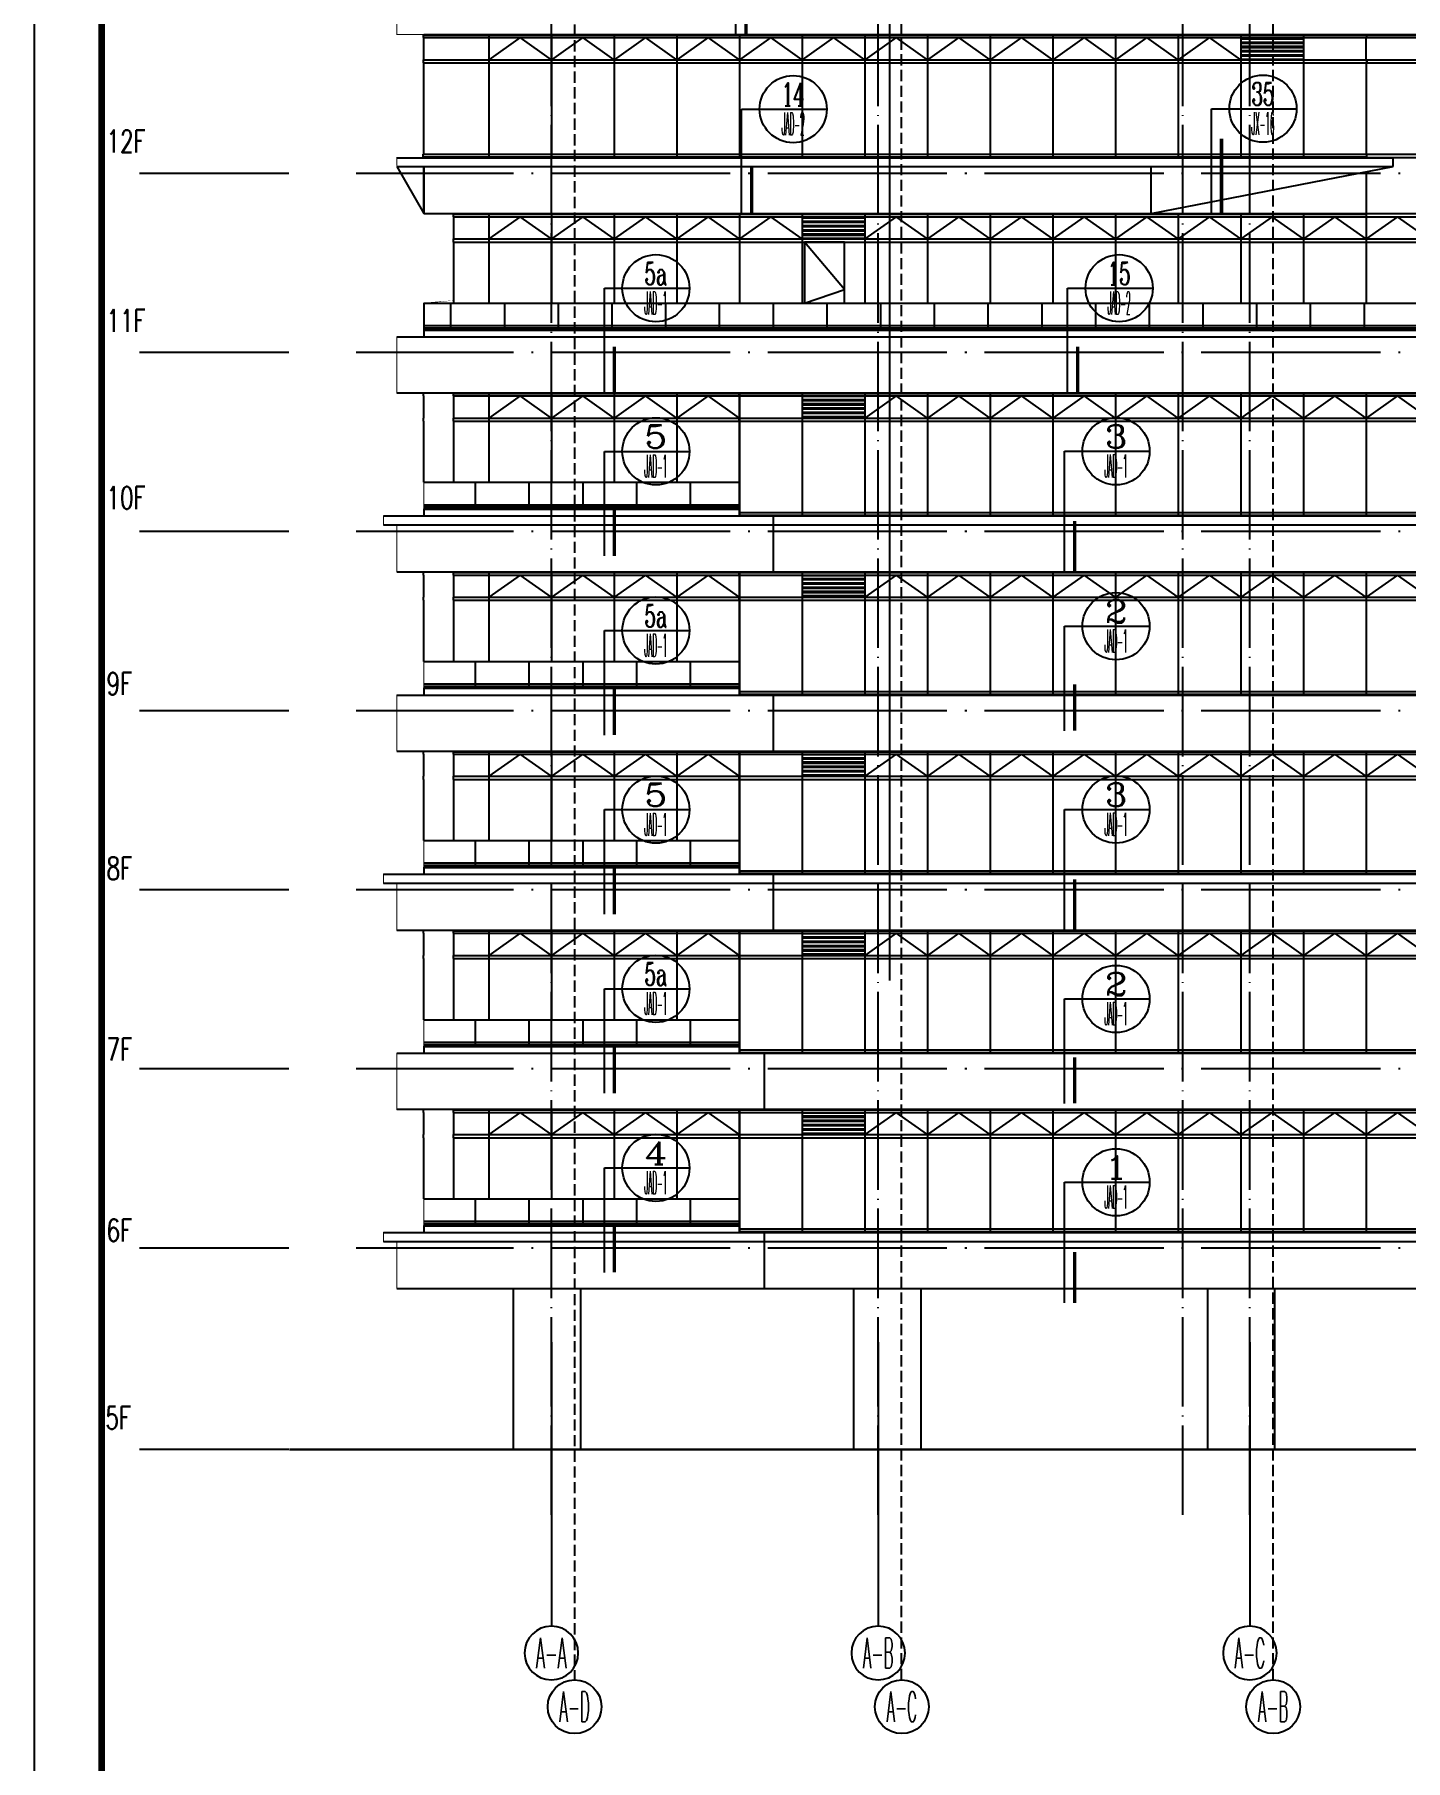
# Model space of a CAD drawing. Extents: x 1980812 to 2578970, y -669191 to 284498.
# Drawn here: x 2489870 to 2520487, y -323933 to -285390 of the extents above; entities that cross this region are included whole.
import ezdxf
from ezdxf.enums import TextEntityAlignment as Align

# ---------------------------------------------------------------- set-up
doc = ezdxf.new("R2010")
doc.units = 0
doc.header["$LTSCALE"] = 1000
doc.header["$MEASUREMENT"] = 0
for name, pattern in [('CONTINOUS', [0]), ('DASH', [0.35, 0.25, -0.1]), ('DOTE', [2.4200000000000004, 2, -0.2, 0.02, -0.2])]:
    doc.linetypes.add(name, pattern=pattern)
for name, color, linetype in [('0-立面(轮廓)', 63, 'CONTINOUS'), ('8', 8, 'Continuous'), ('ALUM', 157, 'Continuous'), ('AXIS', 3, 'Continuous'), ('AXIS_TEXT', 7, 'Continuous'), ('B-玻璃', 6, 'Continuous'), ('CURTWALL', 2, 'Continuous'), ('DIM_ELEV', 3, 'Continuous'), ('DIM_LEAD', 3, 'Continuous'), ('dote', 1, 'DOTE'), ('ELEV-4', 157, 'Continuous'), ('GLASS', 230, 'Continuous'), ('hatch', 8, 'Continuous'), ('PJ', 4, 'Continuous'), ('PUB_DIM', 3, 'Continuous'), ('TK', 1, 'Continuous'), ('WALL', 4, 'Continuous'), ('柱网', 1, 'DOTE'), ('节点', 3, 'Continuous')]:
    doc.layers.add(name, color=color, linetype=linetype)
doc.styles.add('_TCH_AXIS', font='COMPLEX', dxfattribs={"bigfont": 'GBCBIG'})
doc.styles.add('COMP', font='COMPLEX.shx', dxfattribs={"bigfont": 'hztxt'})
doc.styles.add('COMPLEX', font='COMPLEX')
doc.styles.add('HZTXTW', font='txtw.shx', dxfattribs={"width": 0.6, "bigfont": 'hztxtw.shx'})

# ---------------------------------------------------------------- blocks, each defined once
blk = doc.blocks.new('_AXISO')
blk.add_circle((2.84e-14, 0), 0.5000000000000001)
at = {"layer": 'AXIS_TEXT', "style": 'COMPLEX', "width": 1.041666666666784}
blk.add_attdef('A', text='', height=0.5600000000000002, dxfattribs=at).set_placement((-0.2499999999999716, -0.2799999999999727), (0.2500000000000853, -0.279999999999859), align=Align.FIT)
blk = doc.blocks.new('A$C2D00731E')
at = {"layer": 'hatch'}
h = blk.add_hatch(dxfattribs=at)
h.set_pattern_fill('PLAST', color=256, scale=30, style=0, double=1)
h.set_pattern_definition([(0, (-1544235.04309187, -1109854.578601893), (0, 95.25), []), (0, (-1544235.04309187, -1109842.672351893), (0, 95.25), []), (0, (-1544235.04309187, -1109830.766101893), (0, 95.25), [])])
h.paths.add_polyline_path([(8450.000229231082, -70.00000314530917), (9850.00022919802, -70.00000314530917), (9850.00022919802, -565.000004848931), (8450.000229231082, -565.000004848931)])
at = {"layer": '0-立面(轮廓)', "color": 2}
blk.add_line((1.465901732444763e-06, -2000.002531990409), (7050.000229232013, -2000.00000089407), dxfattribs=at)
at = {"layer": '8'}
for p, q in [((-9.999999988358468, -15.00000012619421), (-10.00000000139698, -70.00000012665987)), ((1.629814505577087e-08, -15.00000012898818), (-9.999999983701855, -15.00000012665987)), ((2.328306436538696e-09, -70.00000012945384), (-9.999999997671694, -70.00000012712553)), ((0, -15.00000012898818), (0, -1.597218215465546e-07)), ((2.328306436538696e-09, -565.0000018088613), (0, -70.00000012945384)), ((1450.000309366267, -1.597218215465546e-07), (1450.000309366267, -2000.002531990176)), ((2849.999947452918, -3.138557076454163e-07), (2849.999947452918, -2000.002531990409)), ((4250.000229516998, -4.67989593744278e-07), (4250.000229516998, -2000.002531990409)), ((5650.000229231082, -6.221234798431396e-07), (5650.000229231082, -2000.002531990176)), ((7050.000229231082, -7.762573659420013e-07), (7050.000229231082, -2750.000000888249)), ((8450.000229231082, -9.30391252040863e-07), (8450.000229231082, -2750.000001035631)), ((9850.000229231082, -1.084525138139725e-06), (9850.000229231082, -2750.000001183013)), ((11250.00022923108, -1.238659024238586e-06), (11250.00022923108, -2750.000001330394)), ((12650.00022923108, -1.392792910337448e-06), (12650.00022923108, -2750.000001477776)), ((14050.00022923108, -1.54692679643631e-06), (14050.00022923108, -2750.000001625391)), ((15450.00022923108, -1.701060682535172e-06), (15450.00022923108, -2750.000001772773)), ((16850.00022923108, -1.855194568634033e-06), (16850.00022923108, -2750.000001920154)), ((18250.00022923108, -2.009328454732895e-06), (18250.00022923108, -2750.000002067536)), ((19650.00022923108, -2.16369517147541e-06), (19650.00022923108, -2750.000002214918)), ((21050.00022923108, -2.317829057574272e-06), (21050.00022923108, -2750.000002362533)), ((22450.00022923108, -2.471962943673134e-06), (22450.00022923108, -2750.000002509914)), ((23850.00022923108, -2.626096829771996e-06), (23850.00022923108, -2750.000002657296)), ((25250.00022923108, -2.780230715870857e-06), (25250.00022923108, -2750.000002804678)), ((26650.00022923108, -2.934364601969719e-06), (26650.00022923108, -2750.00000295206)), ((28050.00019601453, -3.088498488068581e-06), (28050.00019601453, -2750.000003099442)), ((-9.999999988358468, -565.0000018060673), (-10.00000000139698, -635.0000018060673)), ((1.629814505577087e-08, -565.0000018088613), (-9.999999983701855, -565.000001806533)), ((2.328306436538696e-09, -635.0000018088613), (-9.999999997671694, -635.000001806533)), ((9.313225746154785e-10, -2000.002531990409), (2.328306436538696e-09, -635.0000018088613)), ((1.464970409870148e-06, -2550.001899237279), (7050.000229231082, -2549.999368134886))]:
    blk.add_line(p, q, dxfattribs=at)
for points in [[(2850.000196014531, -565.0000048256479), (2150.000212622806, -70.00000314507633), (1450.000229231082, -565.0000048256479)], [(4250.000196014531, -565.0000048256479), (3550.000212622806, -70.00000314507633), (2850.000229231082, -565.0000048256479)], [(5650.000196014531, -565.0000048256479), (4950.000212622806, -70.00000314507633), (4250.000229231082, -565.0000048256479)], [(7050.000196014531, -565.0000048256479), (6350.000212622806, -70.00000314507633), (5650.000229231082, -565.0000048256479)], [(11250.00019601453, -565.0000048256479), (10550.00021262281, -70.00000314507633), (9850.000229231082, -565.0000048256479)], [(12650.00019601453, -565.0000048256479), (11950.00021262281, -70.00000314507633), (11250.00022923108, -565.0000048256479)], [(14050.00019601453, -565.0000048256479), (13350.00021262281, -70.00000314507633), (12650.00022923108, -565.0000048256479)], [(15450.00019601453, -565.0000048256479), (14750.00021262281, -70.00000314507633), (14050.00022923108, -565.0000048256479)], [(16850.00019601453, -565.0000048256479), (16150.00021262281, -70.00000314507633), (15450.00022923108, -565.0000048256479)], [(18250.00019601453, -565.0000048256479), (17550.00021262281, -70.00000314507633), (16850.00022923108, -565.0000048256479)], [(19650.00019601453, -565.0000048256479), (18950.00021262281, -70.00000314507633), (18250.00022923108, -565.0000048256479)], [(21050.00019601453, -565.0000048256479), (20350.00021262281, -70.00000314507633), (19650.00022923108, -565.0000048256479)], [(22450.00019601453, -565.0000048256479), (21750.00021262281, -70.00000314507633), (21050.00022923108, -565.0000048256479)], [(23850.00019601453, -565.0000048256479), (23150.00021262281, -70.00000314507633), (22450.00022923108, -565.0000048256479)], [(25250.00019601453, -565.0000048256479), (24550.00021262281, -70.00000314507633), (23850.00022923108, -565.0000048256479)], [(26650.00019601453, -565.0000048256479), (25950.00021262281, -70.00000314507633), (25250.00022923108, -565.0000048256479)], [(28050.00019601453, -565.0000048256479), (27350.00021262281, -70.00000314507633), (26650.00022923108, -565.0000048256479)]]:
    blk.add_lwpolyline(points, dxfattribs=at)
at = {"layer": 'ALUM'}
for p, q in [((670.0000039357692, -15.00000314577483), (28849.99996622838, -15.00000314577483)), ((670.0000039357692, -70.00000314530917), (28849.99996622838, -70.00000314507633)), ((670.0000039357692, -565.0000048601069), (28849.99996534083, -565.0000048256479)), ((670.0000039357692, -635.0000048601069), (28849.99996534083, -635.0000048256479)), ((7050.000229231082, -2673.000003150897), (28849.99996618694, -2673.00000315113)), ((7050.000229231082, -2730.00000315113), (28849.99996618694, -2730.00000315113))]:
    blk.add_line(p, q, dxfattribs=at)
at = {"layer": 'CURTWALL'}
for p, q in [((1150.000229192432, -2000.000000895001), (1150.000229271129, -2599.999368137214)), ((2350.000229192432, -2000.000000895001), (2350.000229271129, -2599.999368137214)), ((3550.000229192432, -2000.000000895234), (3550.000229271129, -2599.999368136982)), ((4750.000281972811, -2000.000000895467), (4750.00028599333, -2599.999368136982)), ((5950.000229192432, -2000.000000895699), (5950.000229271129, -2599.999368136749))]:
    blk.add_line(p, q, dxfattribs=at)
at = {"layer": 'ELEV-4'}
blk.add_line((7050.000229231082, -2080.00000080606), (7050.000229231082, -2749.997468957677), dxfattribs=at)
at = {"layer": 'GLASS', "color": 2}
for p, q in [((1.464970409870148e-06, -2500.001899237279), (7050.000229231082, -2499.999368134886)), ((1.464970409870148e-06, -2600.001899237279), (7050.000229231082, -2599.999368134886))]:
    blk.add_line(p, q, dxfattribs=at)
at = {"layer": 'WALL', "color": 2}
for p, q in [((660.0000039460137, -15.00000012619421), (660.0000039329752, -70.00000012665987)), ((670.0000039506704, -15.00000012898818), (660.0000039506704, -15.00000012665987)), ((670.0000039367005, -70.00000012945384), (660.0000039367005, -70.00000012712553)), ((670.0000039343722, -15.00000012898818), (670.0000039343722, -1.597218215465546e-07)), ((670.0000039367005, -565.0000018088613), (670.0000039348379, -70.00000012945384)), ((7040.000229240861, -15.00000012619421), (7040.000229227822, -70.00000012665987)), ((7050.000229245517, -15.00000012898818), (7040.000229245517, -15.00000012665987)), ((7050.000229231548, -70.00000012945384), (7040.000229231548, -70.00000012712553)), ((7050.000229229219, -15.00000012898818), (7050.000229229219, -1.597218215465546e-07)), ((7050.000229231548, -565.0000018088613), (7050.000229229219, -70.00000012945384)), ((28849.99996534176, -15.00000314577483), (28849.99996534176, -3.176508471369743e-06)), ((28849.99996532593, -15.00000314577483), (28859.99996532593, -15.00000314344652)), ((28849.9999653399, -565.0000048256479), (28849.99996534176, -70.00000314624049)), ((28849.9999653399, -70.00000314624049), (28859.9999653399, -70.00000314391218)), ((28859.99996533059, -15.00000314298086), (28859.99996534362, -70.00000314344652)), ((660.0000039460137, -565.0000018060673), (660.0000039329752, -635.0000018060673)), ((670.0000039506704, -565.0000018088613), (660.0000039506704, -565.000001806533)), ((670.0000039367005, -635.0000018088613), (660.0000039367005, -635.000001806533)), ((670.0000039385632, -2000.002291446319), (670.0000039367005, -635.0000018088613)), ((7040.000229240861, -565.0000018060673), (7040.000229227822, -635.0000018060673)), ((7050.000229245517, -565.0000018088613), (7040.000229245517, -565.000001806533)), ((7050.000229231548, -635.0000018088613), (7040.000229231548, -635.000001806533)), ((7050.000229230151, -2673.000000135042), (7050.000229231548, -635.0000018088613)), ((28849.99996532593, -565.0000048256479), (28859.99996532593, -565.0000048233196)), ((28849.99996534083, -2673.000003151828), (28849.9999653399, -635.0000048256479)), ((28849.9999653399, -635.0000048256479), (28859.9999653399, -635.0000048233196)), ((28859.99996533059, -565.000004822854), (28859.99996534362, -635.000004822854)), ((7050.000229231082, -2749.997468956746), (7050.000229232013, -2000.00000089407)), ((28849.99996661535, -2673.000003151828), (28859.99996661535, -2673.0000031495)), ((28849.99996617157, -2673.00000315113), (28859.99996617157, -2673.000003148802)), ((28859.99996662047, -2673.000003149034), (28859.99996663351, -2730.000003149034)), ((28859.99996617623, -2673.000003148336), (28859.99996618927, -2730.000003148336)), ((28849.99996534083, -2750.00000318815), (28849.99996534083, -2730.000003151828)), ((28849.99996662932, -2730.000003151828), (28859.99996662932, -2730.0000031495)), ((28849.99996618554, -2730.00000315113), (28859.99996618554, -2730.000003148802))]:
    blk.add_line(p, q, dxfattribs=at)
blk.add_lwpolyline([(7050.000229231082, -2599.999368134886), (6.387475878000259e-06, -2600.001899237279), (6.387475878000259e-06, -2750.002532153158), (7050.000229231082, -2750.000001050765)], close=True, dxfattribs=at)
blk = doc.blocks.new('m1')
at = {"layer": '8'}
blk.add_lwpolyline([(257.7756126527092, 1400.437567711342), (257.7756126089371, 2765.440094856545), (-642.2243873754487, 2765.440111261792), (-642.2243873316766, 1400.437567710178)], dxfattribs=at)
at = {"layer": 'B-玻璃'}
blk.add_lwpolyline([(-642.2243873317493, 1402.795815691119), (257.7756126485328, 1707.942640218884), (-642.2243873754487, 2765.440111261792)], dxfattribs=at)
blk = doc.blocks.new('_index')
blk.add_line((-0.5, 0), (0.5, 0))
blk.add_circle((0, 0), 0.5)
at = {"style": 'COMP'}
for tag, width, p, p2 in [('1', 2.333333333333333, (-0.17, 0.05), (0.17, 0.05)), ('-', 1.166666666666667, (-0.17, -0.39), (0.17, -0.39))]:
    blk.add_attdef(tag, text='', height=0.34, dxfattribs=dict(at, width=width)).set_placement(p, p2, align=Align.FIT)
blk = doc.blocks.new('A$C3955716C')
at = {"layer": '节点'}
for p, q in [((4119.818927044398, 27099.99999979371), (4119.818927044398, 29434.08083434287)), ((4250.000008445932, 23100.00000192461), (4250.000008445932, 25434.08083647376)), ((1184.354504797375, 21434.08083444668), (2451.104504797375, 21434.08083444668)), ((1184.354504797375, 19099.99999989753), (1184.354504797375, 21434.08083444668)), ((11529.45976316882, 21434.08083444668), (12796.20976316882, 21434.08083444668)), ((11529.45976316882, 19099.99999989753), (11529.45976316882, 21434.08083444668)), ((1184.354504393414, 15456.45682496499), (1184.354504393414, 17790.53765951414)), ((11460.85450360889, 17793.55692386624), (12727.60450360889, 17793.55692386624)), ((11460.85450360889, 15099.99999876597), (11460.85450360889, 17793.55692386624)), ((11460.85450313054, 13887.55289971872), (12727.60450313054, 13887.55289971872)), ((11460.85450313054, 11553.47206516934), (11460.85450313054, 13887.55289971872)), ((1184.354503955692, 13790.5376595032), (2451.104503955692, 13790.5376595032)), ((1184.354503955692, 11456.45682495405), (1184.354503955692, 13790.5376595032)), ((1184.354503518902, 9790.5376595032), (2451.104503518902, 9790.5376595032)), ((1184.354503518902, 7456.456824954046), (1184.354503518902, 9790.5376595032)), ((11460.85450272821, 9793.556923865312), (12727.60450272821, 9793.556923865312)), ((11460.85450272821, 7099.999998765037), (11460.85450272821, 9793.556923865312)), ((1184.354503082111, 5790.537659513182), (2451.104503082111, 5790.537659513182)), ((1184.354503082111, 3456.456824964029), (1184.354503082111, 5790.537659513182)), ((11460.85450221412, 5563.737950081355), (12727.60450221412, 5563.737950081355)), ((11460.85450221412, 3229.657115531969), (11460.85450221412, 5563.737950081355)), ((1184.354501866736, 1790.537658663117), (2451.104501866736, 1790.537658663117)), ((1184.354501866736, -543.5431758862687), (1184.354501866736, 1790.537658663117)), ((11460.85450181179, 1469.741974227945), (12727.60450181179, 1469.741974227945)), ((11460.85450181179, -1223.814950872329), (11460.85450181179, 1469.741974227945))]:
    blk.add_line(p, q, dxfattribs=at)
at = {"layer": '节点', "ltscale": 0.5}
for p, q in [((4250.000008445932, 25434.08083647376), (4650.514907159144, 25434.08083586246)), ((1184.354504393414, 17790.53765951414), (1584.869403106626, 17790.53765890285))]:
    blk.add_line(p, q, dxfattribs=at)
at = {"layer": '节点', "ltscale": 0.5, "const_width": 74.99999999999997}
for points in [[(4344.818927044398, 27099.99999979371), (4344.818927044398, 28132.84287655493)], [(4475.000008445932, 23100.00000192461), (4475.000008445932, 24132.84287868583)], [(1409.354504797375, 19099.99999989753), (1409.354504797375, 20132.84287665875)], [(11754.45976316882, 19099.99999989753), (11754.45976316882, 20132.84287665875)], [(1409.354504393414, 15456.45682496499), (1409.354504393414, 16489.29970172621)], [(11685.85450360889, 15099.99999876597), (11685.85450360889, 16232.84287552719)], [(1409.354503955692, 11456.45682495405), (1409.354503955692, 12489.29970171527)], [(11685.85450313054, 11553.47206516934), (11685.85450313054, 12586.31494193079)], [(1409.354503518902, 7456.456824954046), (1409.354503518902, 8489.299701715267)], [(11685.85450272821, 7099.999998765037), (11685.85450272821, 8232.842875526258)], [(1409.354503082111, 3456.456824964029), (1409.354503082111, 4489.299701725249)], [(11685.85450221412, 3229.657115531969), (11685.85450221412, 4262.499992293422)], [(1409.354501867667, -543.5431758862687), (1409.354501866736, 489.2997008749517)], [(11685.85450181179, -1223.814950872329), (11685.85450181179, -90.97207411110867)]]:
    blk.add_lwpolyline(points, dxfattribs=at)
at = {"layer": '节点', "ltscale": 0.5}
ref = blk.add_blockref('_index', (5400.514907196863, 25434.08083471775), dxfattribs=dict(at, xscale=1500.000000075524, yscale=1500.000000075524, zscale=1500.000000075524))
ref.add_attrib('1', '14', dxfattribs={"layer": '0', "height": 510.0000000255003, "rotation": 359.9999999998692, "style": 'COMP', "width": 0.6774193548394757}).set_placement((5145.514907185687, 25509.08083472055), (5655.514907211764, 25509.08083471938), align=Align.FIT)
ref.add_attrib('-', 'JAD-2', dxfattribs={"layer": '0', "height": 510.0000000255003, "style": 'COMP', "width": 0.2142857142851739}).set_placement((5145.514907185687, 24849.08083468772), (5655.514907209901, 24849.08083468772), align=Align.FIT)
ref = blk.add_blockref('_index', (2334.869403548306, 21434.08083269067), dxfattribs=dict(at, xscale=1500.000000075524, yscale=1500.000000075524, zscale=1500.000000075524))
ref.add_attrib('1', '5a', dxfattribs={"layer": '0', "height": 510.0000000255003, "rotation": 359.9999999998692, "style": 'COMP', "width": 0.6000000000006783}).set_placement((2079.86940353713, 21509.08083269346), (2589.869403563207, 21509.0808326923), align=Align.FIT)
ref.add_attrib('-', 'JAD-1', dxfattribs={"layer": '0', "height": 510.0000000255003, "style": 'COMP', "width": 0.2258064516123339}).set_placement((2079.86940353713, 20849.08083266063), (2589.869403561344, 20849.08083266063), align=Align.FIT)
ref = blk.add_blockref('_index', (12679.97466191975, 21434.08083269067), dxfattribs=dict(at, xscale=1500.000000075524, yscale=1500.000000075524, zscale=1500.000000075524))
ref.add_attrib('1', '15', dxfattribs={"layer": '0', "height": 510.0000000255003, "rotation": 359.9999999998692, "style": 'COMP', "width": 0.7241379310353017}).set_placement((12424.97466190858, 21509.08083269346), (12934.97466193466, 21509.0808326923), align=Align.FIT)
ref.add_attrib('-', 'JAD-2', dxfattribs={"layer": '0', "height": 510.0000000255003, "style": 'COMP', "width": 0.2142857142851739}).set_placement((12424.97466190858, 20849.08083266063), (12934.97466193279, 20849.08083266063), align=Align.FIT)
ref = blk.add_blockref('_index', (2334.869403144345, 17790.53765775813), dxfattribs=dict(at, xscale=1500.000000075524, yscale=1500.000000075524, zscale=1500.000000075524))
ref.add_attrib('1', '5', dxfattribs={"layer": '0', "height": 510.0000000255003, "rotation": 359.9999999998692, "style": 'COMP', "width": 1.500000000001696}).set_placement((2079.869403133169, 17865.53765776093), (2589.869403159246, 17865.53765775976), align=Align.FIT)
ref.add_attrib('-', 'JAD-1', dxfattribs={"layer": '0', "height": 510.0000000255003, "style": 'COMP', "width": 0.2258064516123339}).set_placement((2079.869403133169, 17205.5376577281), (2589.869403157383, 17205.5376577281), align=Align.FIT)
ref = blk.add_blockref('_index', (12611.36940243619, 17793.55692386624), dxfattribs=dict(at, xscale=1500.000000075524, yscale=1500.000000075524, zscale=1500.000000075524))
ref.add_attrib('1', '3', dxfattribs={"layer": '0', "height": 510.0000000255003, "rotation": 359.9999999998954, "style": 'COMP', "width": 1.500000000007174}).set_placement((12356.36940242501, 17868.55692386904), (12866.36940245295, 17868.55692386811), align=Align.FIT)
ref.add_attrib('-', 'JAD-1', dxfattribs={"layer": '0', "height": 510.0000000255003, "style": 'COMP', "width": 0.2258064516123339}).set_placement((12356.36940242501, 17208.55692383621), (12866.36940244923, 17208.55692383621), align=Align.FIT)
ref = blk.add_blockref('_index', (2334.869402706623, 13790.53765774719), dxfattribs=dict(at, xscale=1500.000000075524, yscale=1500.000000075524, zscale=1500.000000075524))
ref.add_attrib('1', '5a', dxfattribs={"layer": '0', "height": 510.0000000255003, "rotation": 359.9999999998692, "style": 'COMP', "width": 0.6000000000006785}).set_placement((2079.869402695447, 13865.53765774998), (2589.869402721524, 13865.53765774882), align=Align.FIT)
ref.add_attrib('-', 'JAD-1', dxfattribs={"layer": '0', "height": 510.0000000255003, "style": 'COMP', "width": 0.2258064516123339}).set_placement((2079.869402695447, 13205.53765771716), (2589.869402719662, 13205.53765771716), align=Align.FIT)
ref = blk.add_blockref('_index', (12611.36940195784, 13887.55289971872), dxfattribs=dict(at, xscale=1500.000000075524, yscale=1500.000000075524, zscale=1500.000000075524))
ref.add_attrib('1', '2', dxfattribs={"layer": '0', "height": 510.0000000255003, "rotation": 359.9999999998692, "style": 'COMP', "width": 1.500000000007174}).set_placement((12356.36940194666, 13962.55289972152), (12866.3694019746, 13962.55289972035), align=Align.FIT)
ref.add_attrib('-', 'JAD-1', dxfattribs={"layer": '0', "height": 510.0000000255003, "style": 'COMP', "width": 0.2258064516123339}).set_placement((12356.36940194666, 13302.55289968869), (12866.36940197088, 13302.55289968869), align=Align.FIT)
ref = blk.add_blockref('_index', (2334.869402269833, 9790.53765774719), dxfattribs=dict(at, xscale=1500.000000075524, yscale=1500.000000075524, zscale=1500.000000075524))
ref.add_attrib('1', '5', dxfattribs={"layer": '0', "height": 510.0000000255003, "rotation": 359.9999999998692, "style": 'COMP', "width": 1.500000000001696}).set_placement((2079.869402258657, 9865.537657749985), (2589.869402284734, 9865.53765774882), align=Align.FIT)
ref.add_attrib('-', 'JAD-1', dxfattribs={"layer": '0', "height": 510.0000000255003, "style": 'COMP', "width": 0.2258064516123339}).set_placement((2079.869402258657, 9205.537657717156), (2589.869402282871, 9205.537657717156), align=Align.FIT)
ref = blk.add_blockref('_index', (12611.36940155551, 9793.556923865312), dxfattribs=dict(at, xscale=1500.000000075524, yscale=1500.000000075524, zscale=1500.000000075524))
ref.add_attrib('1', '3', dxfattribs={"layer": '0', "height": 510.0000000255003, "rotation": 359.9999999998954, "style": 'COMP', "width": 1.500000000007174}).set_placement((12356.36940154433, 9868.556923868106), (12866.36940157227, 9868.556923867174), align=Align.FIT)
ref.add_attrib('-', 'JAD-1', dxfattribs={"layer": '0', "height": 510.0000000255003, "style": 'COMP', "width": 0.2258064516123339}).set_placement((12356.36940154433, 9208.556923835276), (12866.36940156855, 9208.556923835276), align=Align.FIT)
ref = blk.add_blockref('_index', (2334.869401833043, 5790.537657757173), dxfattribs=dict(at, xscale=1500.000000075524, yscale=1500.000000075524, zscale=1500.000000075524))
ref.add_attrib('1', '5a', dxfattribs={"layer": '0', "height": 510.0000000255003, "rotation": 359.9999999998692, "style": 'COMP', "width": 0.6000000000006785}).set_placement((2079.869401821867, 5865.537657759967), (2589.869401847944, 5865.537657758803), align=Align.FIT)
ref.add_attrib('-', 'JAD-1', dxfattribs={"layer": '0', "height": 510.0000000255003, "style": 'COMP', "width": 0.2258064516123339}).set_placement((2079.869401821867, 5205.537657727138), (2589.869401846081, 5205.537657727138), align=Align.FIT)
ref = blk.add_blockref('_index', (12611.36940104142, 5563.737950081355), dxfattribs=dict(at, xscale=1500.000000075524, yscale=1500.000000075524, zscale=1500.000000075524))
ref.add_attrib('1', '2', dxfattribs={"layer": '0', "height": 510.0000000255003, "rotation": 359.9999999998692, "style": 'COMP', "width": 1.500000000007174}).set_placement((12356.36940103024, 5638.737950084149), (12866.36940105818, 5638.737950082985), align=Align.FIT)
ref.add_attrib('-', 'JAD-1', dxfattribs={"layer": '0', "height": 510.0000000255003, "style": 'COMP', "width": 0.2258064516123339}).set_placement((12356.36940103024, 4978.73795005132), (12866.36940105446, 4978.73795005132), align=Align.FIT)
ref = blk.add_blockref('_index', (2334.869400694035, 1790.537658663117), dxfattribs=dict(at, xscale=1500.000000075524, yscale=1500.000000075524, zscale=1500.000000075524))
ref.add_attrib('1', '4', dxfattribs={"layer": '0', "height": 510.0000000255003, "rotation": 359.9999999998692, "style": 'COMP', "width": 1.312500000003881}).set_placement((2079.869400682859, 1865.537658665911), (2589.869400709867, 1865.537658664747), align=Align.FIT)
ref.add_attrib('-', 'JAD-1', dxfattribs={"layer": '0', "height": 510.0000000255003, "style": 'COMP', "width": 0.2258064516127462}).set_placement((2079.869400682859, 1205.537658633082), (2589.869400708005, 1205.537658633082), align=Align.FIT)
ref = blk.add_blockref('_index', (12611.36940063909, 1469.741974227945), dxfattribs=dict(at, xscale=1500.000000075524, yscale=1500.000000075524, zscale=1500.000000075524))
ref.add_attrib('1', '1', dxfattribs={"layer": '0', "height": 510.0000000255003, "rotation": 359.9999999998954, "style": 'COMP', "width": 2.333333333344494}).set_placement((12356.36940062791, 1544.741974230739), (12866.36940065585, 1544.741974229808), align=Align.FIT)
ref.add_attrib('-', 'JAD-1', dxfattribs={"layer": '0', "height": 510.0000000255003, "style": 'COMP', "width": 0.2258064516123339}).set_placement((12356.36940062791, 884.7419741979102), (12866.36940065213, 884.7419741979102), align=Align.FIT)

msp = doc.modelspace()

# ---------------------------------------------------------------- hatches: boundary and pattern name
at = {"layer": 'hatch'}
h = msp.add_hatch(dxfattribs=at)
h.set_pattern_fill('PLAST', color=8, scale=30, style=0, double=1)
h.set_pattern_definition([(9.213864076586625e-15, (923115.5589157601, -1395245.002397098), (9.466330862652142e-30, 95.25), []), (9.213864076586625e-15, (923115.5589157601, -1395233.096147098), (9.466330862652142e-30, 95.25), []), (9.213864076586625e-15, (923115.5589157601, -1395221.189897098), (9.466330862652142e-30, 95.25), [])])
h.paths.add_polyline_path([(2516812.347564736, -285460.4237983502), (2518212.347564736, -285460.4237983502), (2518212.347564736, -285955.4238000291), (2516812.347564736, -285955.4238000291)])
h = msp.add_hatch(dxfattribs=at)
h.set_pattern_fill('PLAST', color=8, scale=30, style=0, double=1)
h.set_pattern_definition([(9.213864076586625e-15, (913315.5591381493, -1399245.002397229), (9.466330862652142e-30, 95.25), []), (9.213864076586625e-15, (913315.5591381493, -1399233.096147229), (9.466330862652142e-30, 95.25), []), (9.213864076586625e-15, (913315.5591381493, -1399221.189897229), (9.466330862652142e-30, 95.25), [])])
h.paths.add_polyline_path([(2507012.347787126, -289460.4237984817), (2508412.347787126, -289460.4237984817), (2508412.347787126, -289955.4238001606), (2507012.347787126, -289955.4238001606)])

# ---------------------------------------------------------------- linework, layer by layer
at = {"layer": '0-立面(轮廓)', "color": 2}
for p, q in [((2498562.347621583, -285390.4237952698), (2528012.34749604, -285390.423797806)), ((2519612.347564391, -285405.4237948915), (2519612.347564399, -285390.4237970463)), ((2519622.347564702, -285405.4237948891), (2519612.347564094, -285405.4237948915)), ((2519612.347564098, -285955.4237973359), (2519612.347564362, -285460.423794891)), ((2519622.3475647, -285460.4237948896), (2519612.34756409, -285460.4237948912)), ((2519622.347564701, -285460.4237948891), (2519622.347564702, -285405.4237948891)), ((2519612.347564443, -285955.4238034901), (2519622.347564442, -285955.4238034927)), ((2519622.347564702, -285955.4237973336), (2519612.347564094, -285955.4237973359)), ((2519622.347564446, -285955.4238034922), (2519622.347564446, -286025.4238034924)), ((2519622.347564701, -286025.4237973352), (2519622.347564702, -285955.4237973336)), ((2519612.3475644, -286025.4238035188), (2519612.347564398, -288065.423794871)), ((2519612.347564443, -286025.4238034901), (2519622.347564442, -286025.4238034927)), ((2519622.3475647, -286025.4237973357), (2519612.34756409, -286025.4237973373)), ((2497962.347556331, -288140.4237952556), (2520212.347591334, -288140.423797095)), ((2498552.347620975, -288065.4237929734), (2498562.347621583, -288065.4237929757)), ((2498552.347620976, -288122.4237929736), (2498552.347620975, -288065.4237929734)), ((2498552.347620977, -288122.4237929741), (2498562.347621587, -288122.4237929757)), ((2498562.347621273, -288122.4237929757), (2498562.347621273, -288140.423795166)), ((2498562.347621583, -288140.4237951627), (2498562.347621583, -288122.4237929757)), ((2519622.347564696, -288065.4237948686), (2519612.347564088, -288065.423794871)), ((2519612.347564398, -288122.423794871), (2519612.347564398, -288140.4237970612)), ((2519612.347564088, -288140.4237970579), (2519612.347564088, -288122.423794871)), ((2519622.347564694, -288122.4237948693), (2519612.347564084, -288122.423794871)), ((2519622.347564695, -288122.4237948689), (2519622.347564696, -288065.4237948686)), ((2520212.347591326, -288340.423797095), (2520212.347591334, -288140.423797095)), ((2497962.347556314, -288340.4237952556), (2520212.347591318, -288340.423797095)), ((2497962.34755633, -288340.4237952556), (2498562.34755633, -288340.4237953052)), ((2497962.347556314, -288340.4237952556), (2498562.347556229, -289390.423795355)), ((2498562.34755633, -288340.4237953718), (2498562.347556317, -288490.4237953918)), ((2498562.347556325, -289390.423795037), (2498562.34755633, -288340.4237953052)), ((2498562.347556317, -288490.4237953918), (2498562.347556229, -289390.423795355)), ((2514809.536905215, -289390.4237972207), (2514809.536905297, -288340.4237966978)), ((2519612.347564399, -288457.0297758994), (2519612.347564399, -289390.4237976866)), ((2498562.347556229, -289390.423795355), (2519612.347564399, -289390.4237976728)), ((2498562.347594742, -291390.4263273298), (2527412.347563687, -291390.423798519)), ((2497962.347594871, -292140.4237954437), (2528012.347553923, -292140.4237985788)), ((2497962.347594835, -293390.4237952605), (2528012.347553799, -293390.4237986186)), ((2497662.34763527, -296140.4237953774), (2528012.347495352, -296140.4237985855)), ((2497662.347635248, -296340.4237953774), (2528012.347495331, -296340.4237985855)), ((2506362.347541383, -296140.4237962679), (2506362.347541253, -297390.423796169)), ((2497962.347634813, -297390.4237952607), (2527412.347495306, -297390.4237985525)), ((2497962.347633932, -300140.4237953769), (2527412.347556893, -300140.4237985928)), ((2506362.347540941, -300140.4237962645), (2506362.347540373, -301390.4237961799)), ((2497962.347633933, -301390.4237952717), (2527412.347556325, -301390.4237985637)), ((2497662.347633512, -304140.4237953557), (2528012.347494942, -304140.4237986684)), ((2497662.347633493, -304340.4237953557), (2528012.347494919, -304340.4237986684)), ((2506362.347540061, -304140.4237962752), (2506362.347540373, -305390.4237961702)), ((2497962.347633933, -305390.4237952617), (2527412.347495253, -305390.4237985534)), ((2497962.347633954, -308140.4237953781), (2527412.347556847, -308140.4237985939)), ((2497962.347633933, -309390.4237952617), (2527412.34755672, -309390.4237985539)), ((2500562.347538382, -313390.4237955601), (2500562.347538013, -316990.4237933594)), ((2502062.347538382, -313390.4237957259), (2502062.347538013, -316990.4237933902)), ((2508162.347555108, -313390.4237964104), (2508162.347554738, -316990.4237934609)), ((2509662.347555108, -313390.4237965757), (2509662.347554738, -316990.4237934917)), ((2516062.347516264, -313390.4237972626), (2516062.347515894, -316990.4237934395)), ((2517562.347516264, -313390.4237974279), (2517562.347515894, -316990.4237934703))]:
    msp.add_line(p, q, dxfattribs=at)
msp.add_lwpolyline([(2514809.536905215, -289390.4237972207), (2520212.347591326, -288340.423797095)], dxfattribs=at)
at = {"layer": '8'}
for p, q in [((2500012.347564736, -285390.4237954128), (2500012.347564736, -288140.4237954128)), ((2501412.347564736, -285390.4237955681), (2501412.347564736, -288140.4237955287)), ((2502812.347564736, -285390.4237957234), (2502812.347564736, -288140.4237956444)), ((2504212.347564736, -285390.4237958787), (2504212.347564736, -288140.4237957604)), ((2505612.347564736, -285390.4237960337), (2505612.347564736, -288140.4237958761)), ((2507012.347564736, -285390.423796189), (2507012.347564736, -288140.423795992)), ((2508412.347564736, -285390.4237963443), (2508412.347564736, -288140.4237961078)), ((2509812.347564736, -285390.4237964996), (2509812.347564736, -288140.4237962237)), ((2511212.347564736, -285390.4237966549), (2511212.347564736, -288140.4237963397)), ((2512612.347564736, -285390.42379681), (2512612.347564736, -288140.4237964554)), ((2514012.347564736, -285390.4237969653), (2514012.347564736, -288140.4237965713)), ((2515412.347564736, -285390.4237971206), (2515412.347564736, -288140.4237966873)), ((2516812.347564736, -285390.4237972759), (2516812.347564736, -288140.423796803)), ((2518212.347564736, -285390.4237974312), (2518212.347564736, -288140.4237969189)), ((2500012.347564399, -289390.4237954991), (2500012.347564399, -291390.4263273298)), ((2501412.347564399, -289390.4237956544), (2501412.347564399, -291390.4263273298)), ((2502812.347564399, -289390.4237958097), (2502812.347564399, -291390.4263273298)), ((2504212.347564399, -289390.423795965), (2504212.347564399, -291390.4263273298)), ((2505612.347564399, -289390.4237961201), (2505612.347564399, -291390.4263273298)), ((2507012.347564399, -289390.4237962754), (2507012.347564399, -291390.4263273298)), ((2508412.347564399, -289390.4237964307), (2508412.347564399, -291390.4263273298)), ((2509812.347564399, -289390.423796586), (2509812.347564399, -291390.4263273298)), ((2511212.347564399, -289390.4237967413), (2511212.347564399, -291390.4263273298)), ((2512612.347564399, -289390.4237968964), (2512612.347564399, -291390.4263273298)), ((2514012.347564399, -289390.4237970517), (2514012.347564399, -291390.4263273296)), ((2515412.347564399, -289390.423797207), (2515412.347564399, -291390.4263273296)), ((2516812.347564399, -289390.4237973623), (2516812.347564399, -291390.4263273296)), ((2518212.347564399, -289390.4237975175), (2518212.347564399, -291390.4263273296)), ((2519612.347564399, -289390.4237976866), (2519612.347564399, -291390.4263273296)), ((2498562.347594741, -291940.4256945767), (2527412.347563686, -291940.4231657598))]:
    msp.add_line(p, q, dxfattribs=at)
for points in [[(2501412.34778709, -285955.423800075), (2500712.347803698, -285460.4237983944), (2500012.347820306, -285955.423800075)], [(2502812.34778709, -285955.423800075), (2502112.347803698, -285460.4237983944), (2501412.347820306, -285955.423800075)], [(2504212.34778709, -285955.423800075), (2503512.347803698, -285460.4237983944), (2502812.347820306, -285955.423800075)], [(2505612.34778709, -285955.423800075), (2504912.347803698, -285460.4237983944), (2504212.347820306, -285955.423800075)], [(2507012.34778709, -285955.423800075), (2506312.347803698, -285460.4237983944), (2505612.347820306, -285955.423800075)], [(2508412.34778709, -285955.423800075), (2507712.347803698, -285460.4237983944), (2507012.347820306, -285955.423800075)], [(2509812.34778709, -285955.423800075), (2509112.347803698, -285460.4237983944), (2508412.347820306, -285955.423800075)], [(2511212.34778709, -285955.423800075), (2510512.347803698, -285460.4237983944), (2509812.347820306, -285955.423800075)], [(2512612.34778709, -285955.423800075), (2511912.347803698, -285460.4237983944), (2511212.347820306, -285955.423800075)], [(2514012.34778709, -285955.423800075), (2513312.347803698, -285460.4237983944), (2512612.347820306, -285955.423800075)], [(2515412.34778709, -285955.423800075), (2514712.347803698, -285460.4237983944), (2514012.347820306, -285955.423800075)], [(2516812.34778709, -285955.423800075), (2516112.347803698, -285460.4237983944), (2515412.347820306, -285955.423800075)], [(2501412.34778709, -289955.4238001613), (2500712.347803698, -289460.4237984808), (2500012.347820306, -289955.4238001613)], [(2502812.34778709, -289955.4238001613), (2502112.347803698, -289460.4237984808), (2501412.347820306, -289955.4238001613)], [(2504212.34778709, -289955.4238001613), (2503512.347803698, -289460.4237984808), (2502812.347820306, -289955.4238001613)], [(2505612.34778709, -289955.4238001613), (2504912.347803698, -289460.4237984808), (2504212.347820306, -289955.4238001613)], [(2507012.34778709, -289955.4238001613), (2506312.347803698, -289460.4237984808), (2505612.347820306, -289955.4238001613)], [(2509812.34778709, -289955.4238001613), (2509112.347803698, -289460.4237984808), (2508412.347820306, -289955.4238001613)], [(2511212.34778709, -289955.4238001613), (2510512.347803698, -289460.4237984808), (2509812.347820306, -289955.4238001613)], [(2512612.34778709, -289955.4238001613), (2511912.347803698, -289460.4237984808), (2511212.347820306, -289955.4238001613)], [(2514012.34778709, -289955.4238001613), (2513312.347803698, -289460.4237984808), (2512612.347820306, -289955.4238001613)], [(2515412.34778709, -289955.4238001613), (2514712.347803698, -289460.4237984808), (2514012.347820306, -289955.4238001613)], [(2516812.34778709, -289955.4238001613), (2516112.347803698, -289460.4237984808), (2515412.347820306, -289955.4238001613)], [(2518212.34778709, -289955.4238001613), (2517512.347803698, -289460.4237984808), (2516812.347820306, -289955.4238001613)], [(2519612.34778709, -289955.4238001613), (2518912.347803698, -289460.4237984808), (2518212.347820306, -289955.4238001613)], [(2521012.34778709, -289955.4238001613), (2520312.347803698, -289460.4237980696), (2519612.347820306, -289955.4238001613)]]:
    msp.add_lwpolyline(points, dxfattribs=at)
at = {"layer": 'ALUM'}
for p, q in [((2498562.347621583, -285405.4237983951), (2519612.347564736, -285405.4237983951)), ((2498562.347621583, -285460.4237983946), (2519612.347564737, -285460.4237983944)), ((2519612.347563798, -285405.4237933368), (2527412.347573314, -285405.4237933368)), ((2519612.347564104, -285460.4237954915), (2527412.347573314, -285460.4237954915)), ((2498562.347621583, -285955.4238000547), (2519612.347564399, -285955.4238000547)), ((2519612.347564399, -285955.4237971529), (2527412.347573314, -285955.4237971529)), ((2498562.347621583, -286025.4238000545), (2519612.347564399, -286025.4238000545)), ((2519612.347564399, -286025.4237971527), (2527412.347573314, -286025.4237971527)), ((2498562.347621583, -288065.4237929757), (2519612.347564399, -288065.4237929757)), ((2498562.347621583, -288122.4237929757), (2519612.347564399, -288122.4237929757)), ((2519612.347564398, -288065.4237969012), (2526742.347489467, -288065.4237969012)), ((2519612.347564398, -288135.4237969012), (2526742.347489467, -288135.4237969012)), ((2499232.34759723, -289405.4237984815), (2519612.347564399, -289405.4237984815)), ((2519612.347564399, -289390.4237980698), (2526742.347488188, -289390.4237980698)), ((2499232.34759723, -289460.423798481), (2519612.347564399, -289460.4237984808)), ((2519612.347564399, -289460.4237980696), (2526742.347488189, -289460.4237980696)), ((2499232.34759723, -289955.4238001958), (2526742.347488191, -289955.4238001623)), ((2499232.34759723, -290025.4238001958), (2526742.347488191, -290025.4238001623))]:
    msp.add_line(p, q, dxfattribs=at)
at = {"layer": 'AXIS'}
for p, q in [((2501412.347538554, -314590.097774544), (2501412.347539223, -320932.6871340082)), ((2501412.347538554, -314590.097774544), (2501412.347539223, -320932.6871340082)), ((2508712.347555095, -314590.0977710292), (2508712.347555764, -320932.6871304933)), ((2517012.347516251, -314590.0977745701), (2517012.347516919, -320932.6871340342))]:
    msp.add_line(p, q, dxfattribs=at)
at = {"layer": 'CURTWALL'}
for p, q in [((2499162.34756366, -291390.4237985469), (2499162.347563738, -291990.4231657931)), ((2500362.34756366, -291390.4237985469), (2500362.347563738, -291990.4231657931)), ((2501562.34756366, -291390.4237985469), (2501562.347563738, -291990.4231657931)), ((2502762.34756366, -291390.4237985469), (2502762.347563738, -291990.4231657931)), ((2503962.34756366, -291390.4237985469), (2503962.347563738, -291990.4231657931)), ((2505162.34756366, -291390.4237985469), (2505162.347563738, -291990.4231657931)), ((2506362.34756366, -291390.4237985469), (2506362.347563738, -291990.4231657931)), ((2507562.34756366, -291390.4237985469), (2507562.347563738, -291990.4231657931)), ((2508762.34756366, -291390.4237985469), (2508762.347563738, -291990.4231657931)), ((2509962.34756366, -291390.4237985469), (2509962.347563738, -291990.4231657931)), ((2511162.34756366, -291390.4237985469), (2511162.347563738, -291990.4231657931)), ((2512362.34756366, -291390.4237985469), (2512362.347563738, -291990.4231657931)), ((2513562.34756366, -291390.4237985471), (2513562.347563738, -291990.4231657931)), ((2514762.34756366, -291390.4237985476), (2514762.347563738, -291990.4231657928)), ((2515962.34756366, -291390.4237985478), (2515962.347563738, -291990.4231657928)), ((2517162.34756366, -291390.4237985483), (2517162.347563738, -291990.4231657926)), ((2518362.347563659, -291390.4237985485), (2518362.347563738, -291990.4231657926)), ((2519562.347563659, -291390.4237985488), (2519562.347563738, -291990.4231657924))]:
    msp.add_line(p, q, dxfattribs=at)
at = {"layer": 'DIM_LEAD', "color": 3}
msp.add_line((2508971.146711143, -306516.36297131), (2508971.146711145, -233002.5438379501), dxfattribs=at)
at = {"layer": 'dote'}
for p, q in [((2501412.347538265, -318449.7835415055), (2501412.347528785, -227415.9404039802)), ((2508712.347538265, -318449.7835415055), (2508712.347528785, -227415.9404039802)), ((2515512.347538265, -318449.7835415055), (2515512.347528785, -227415.9404039802)), ((2517012.347538265, -318449.7835415055), (2517012.347528785, -227415.9404039802))]:
    msp.add_line(p, q, dxfattribs=at)
at = {"layer": 'dote', "linetype": 'DASH'}
for p, q in [((2501932.347538554, -227415.9404039802), (2501932.347538554, -322132.6871340082)), ((2509232.347538641, -322132.6871340082), (2509232.347528785, -227415.9404039802)), ((2517532.347538641, -322132.6871340082), (2517532.347528785, -227415.9404039802))]:
    msp.add_line(p, q, dxfattribs=at)
at = {"layer": 'GLASS', "color": 2}
for p, q in [((2498562.347594741, -291890.4256945767), (2527412.347563686, -291890.4231657598)), ((2498562.347594741, -291990.4256945767), (2527412.347563686, -291990.4231657598))]:
    msp.add_line(p, q, dxfattribs=at)
at = {"layer": 'PJ'}
for points, const_width in [([(2500562.347538013, -316990.4237942405), (2500562.347538382, -313390.4237955601), (2497962.347633473, -313390.4237952617), (2497962.347633933, -312340.4237954097), (2497662.347644185, -312340.4237953781), (2497662.347644206, -312140.4237953781), (2498562.347592077, -312140.4237953781), (2498562.347592077, -311390.4263273182), (2498562.347590614, -310025.4237971364), (2498552.34759061, -310025.4237971336), (2498552.347590623, -309955.4237971336), (2498562.347590628, -309955.4237971364), (2498562.347590611, -309460.4237954572), (2498552.34759061, -309460.4237954544), (2498552.347590623, -309405.423795454), (2498562.347590611, -309405.4237954568), (2498562.347590613, -309390.4237953287), (2497962.347633933, -309390.4237952617), (2497962.347633954, -308140.4237953781), (2498562.347592532, -308140.4237953781), (2498562.347592532, -307390.4263273182), (2498562.34759285, -306025.4237971366), (2498552.347591065, -306025.4237971338), (2498552.347591078, -305955.4237971338), (2498562.347591083, -305955.4237971366), (2498562.347591067, -305460.4237954572), (2498552.347591069, -305460.4237954549), (2498552.347591078, -305405.423795454), (2498562.347591083, -305405.4237954568), (2498562.347591066, -305390.4237954875), (2497962.347633933, -305390.4237952617), (2497962.347634047, -304340.4237953883), (2497662.347633492, -304340.4237953585), (2497662.347633512, -304140.4237953585), (2498562.347592971, -304140.4237954835), (2498562.347592971, -303390.4263273282), (2498562.347591508, -302025.4237971467), (2498552.347591504, -302025.4237971439), (2498552.347591517, -301955.4237971439), (2498562.347591522, -301955.4237971467), (2498562.347591506, -301460.4237954672), (2498552.347591504, -301460.4237954649), (2498552.347591517, -301405.423795464), (2498562.347591505, -301405.4237954668), (2498562.347591505, -301390.4237954975), (2497962.347633933, -301390.4237952717), (2497962.34763407, -300140.4237953769), (2498562.347593412, -300140.4237953769), (2498562.347593412, -299390.4263273173), (2498562.347593729, -298025.4237971357), (2498552.347591945, -298025.4237971329), (2498552.347591958, -297955.4237971329), (2498562.347591962, -297955.4237971357), (2498562.347592078, -297460.4237954563), (2498552.347591948, -297460.423795454), (2498552.347591958, -297405.423795453), (2498562.347591946, -297405.423795453), (2498562.347591946, -297390.4237954866), (2497962.347634813, -297390.4237952607), (2497962.347634924, -296340.423795409), (2497662.347635248, -296340.4237953774), (2497662.34763527, -296140.4237953774), (2498562.347593411, -296140.4237954726), (2498562.347593411, -295390.426327317), (2498562.347591948, -294025.4237971355), (2498552.347591948, -294025.4237971331), (2498552.347591965, -293955.4237971331), (2498562.347591948, -293955.4237971331), (2498562.347591946, -293460.4237954561), (2498552.347591945, -293460.4237954533), (2498552.347591962, -293405.4237954533), (2498562.347591962, -293405.4237954556), (2498562.347591964, -293390.4237953275), (2497962.347594835, -293390.4237952605), (2497962.347594966, -292140.4237954437), (2498562.347594742, -292140.4237956046), (2498562.347594742, -291390.4263273298), (2499232.347597229, -291390.426327327), (2499232.34759723, -290025.4238001958), (2499222.347597227, -290025.4238001939), (2499222.34759724, -289955.4237971427), (2499232.347597231, -289955.4237971427), (2499232.347597231, -289460.423798481), (2499222.347597231, -289460.4237954638), (2499222.34759724, -289405.4237954628), (2499232.347597245, -289405.4237954656), (2499232.347597228, -289390.4237954963), (2498562.347556229, -289390.423795355), (2497962.34755633, -288340.4237952556), (2497962.347556331, -288140.4237953024), (2498562.347621582, -288140.423795348), (2498562.347621587, -288122.4237929757), (2498552.347620976, -288122.4237929736), (2498552.347620975, -288065.4237929734), (2498562.347621583, -288065.4237929757), (2498562.347621813, -285390.4237952698), (2497962.347622536, -285390.4237952696), (2497962.347622536, -284140.4237952235)], 20), ([(2495561.628463425, -316990.4238436229), (2529335.218284068, -316990.4238116255)], 50)]:
    msp.add_lwpolyline(points, dxfattribs=dict(at, const_width=const_width))
at = {"layer": 'PUB_DIM'}
for p, q in [((2495552.202044562, -288490.4238424371), (2492213.334089166, -288490.4238424371)), ((2495552.202045002, -292490.4238424366), (2492213.334089606, -292490.4238424366)), ((2495552.202045443, -296490.4238424364), (2492213.334090047, -296490.4238424364)), ((2495552.202045883, -300490.4238424357), (2492213.334090487, -300490.4238424357)), ((2495552.202046324, -304490.4238424362), (2492213.334090928, -304490.4238424362)), ((2495552.20204726, -308490.4238424359), (2492213.334091864, -308490.4238424359)), ((2495552.202047205, -312490.4238424355), (2492213.334091809, -312490.4238424355)), ((2495552.202047953, -316990.423842828), (2492213.334092556, -316990.423842828))]:
    msp.add_line(p, q, dxfattribs=at)
at = {"layer": 'TK'}
msp.add_lwpolyline([(2578969.702039377, -219231.8823933451), (2578969.702039377, -345381.8823933451), (2489869.702039377, -345381.8823933451), (2489869.702039377, -219231.8823933451)], close=True, dxfattribs=at)
at = {"layer": 'TK', "const_width": 149.9999999999999}
msp.add_lwpolyline([(2491369.702039377, -343881.8823933451), (2577469.702039377, -343881.8823933451), (2577469.702039377, -222981.8823933451), (2491369.702039377, -222981.8823933451)], close=True, dxfattribs=at)
at = {"layer": 'WALL', "color": 2}
for p, q in [((2498552.347621593, -285405.4237953764), (2498552.34762158, -285460.4237953769)), ((2498562.347621598, -285405.4237953792), (2498552.347621598, -285405.4237953769)), ((2498562.347621584, -285460.4237953797), (2498552.347621584, -285460.4237953774)), ((2498562.347621582, -285405.4237953792), (2498562.347621582, -285390.42379541)), ((2498562.347621584, -285955.4237970591), (2498562.347621582, -285460.4237953797)), ((2498552.347621593, -285955.4237970563), (2498552.34762158, -286025.4237970563)), ((2498562.347621598, -285955.4237970591), (2498552.347621598, -285955.4237970568)), ((2498562.347621584, -286025.4237970591), (2498552.347621584, -286025.4237970568)), ((2498562.347621582, -288065.4237929757), (2498562.347621584, -286025.4237970591)), ((2498562.347621582, -288140.423795348), (2498562.347621582, -288122.4237929757)), ((2499222.34759724, -289405.4237954628), (2499222.347597227, -289460.4237954633)), ((2499232.347597245, -289405.4237954656), (2499222.347597245, -289405.4237954633)), ((2499232.347597228, -289405.4237954656), (2499232.347597228, -289390.4237954963)), ((2499232.347597231, -289460.4237954661), (2499222.347597231, -289460.4237954638)), ((2499232.347597231, -289955.4237971455), (2499232.347597228, -289460.4237954661)), ((2499222.34759724, -289955.4237971427), (2499222.347597227, -290025.4237971427)), ((2499232.347597245, -289955.4237971455), (2499222.347597245, -289955.4237971432)), ((2499232.347597231, -290025.4237971455), (2499222.347597231, -290025.4237971432)), ((2499232.347597229, -291390.426327327), (2499232.347597231, -290025.4237971455)), ((2498562.347594742, -291390.4263273301), (2498562.347594742, -292140.4237956046)), ((2506162.347525024, -308140.4237962652), (2506162.347525508, -309390.4237961702)), ((2497662.347644185, -312140.4237953781), (2528012.347495352, -312140.4237985925)), ((2506162.347525334, -312140.423796281), (2506162.347525197, -313390.4237961678)), ((2497662.347644185, -312340.4237953781), (2528012.347495333, -312340.4237985925)), ((2497962.347633473, -313390.4237952617), (2527412.347495233, -313390.4237985171))]:
    msp.add_line(p, q, dxfattribs=at)
msp.add_lwpolyline([(2527412.347563686, -291990.4231657598), (2498562.347599664, -291990.4256945767), (2498562.347599664, -292140.4263274926), (2527412.347563686, -292140.4237986756)], close=True, dxfattribs=at)
at = {"layer": '柱网', "ltscale": 2}
for p, q in [((2529607.874294255, -288490.4238458606), (2497053.202047203, -288490.4238423032)), ((2529607.874294255, -292490.4238467044), (2497053.202047203, -292490.423843147)), ((2529607.874294255, -296490.4238467044), (2497053.202047203, -296490.423843147)), ((2529607.874294255, -300490.4238467154), (2497053.202047204, -300490.4238431582)), ((2529607.874294255, -304490.4238467154), (2497053.202047203, -304490.4238431582)), ((2529607.874294255, -308490.4238467056), (2497053.202047203, -308490.4238431479)), ((2529607.874294255, -312490.4238467056), (2497053.202047203, -312490.4238431479)), ((2529607.874294255, -316990.4238467056), (2497053.202047203, -316990.4238431484))]:
    msp.add_line(p, q, dxfattribs=at)
at = {"layer": '节点'}
for p, q in [((2516153.497988883, -287047.7644506606), (2517420.247988883, -287047.7644506606)), ((2516153.497988883, -289381.8452852098), (2516153.497988883, -287047.7644506606))]:
    msp.add_line(p, q, dxfattribs=at)
at = {"layer": '节点', "ltscale": 0.5, "const_width": 74.99999999999997}
msp.add_lwpolyline([(2516378.497988883, -289381.8452852098), (2516378.497988883, -287715.3018606815)], dxfattribs=at)

# ---------------------------------------------------------------- block references
at = {"layer": 'ALUM'}
for name, p in [('m1', (2507704.571921423, -292790.8638950416)), ('A$C2D00731E', (2498562.347591946, -293390.4237953266)), ('A$C2D00731E', (2498562.347591946, -297390.4237953268)), ('A$C2D00731E', (2498562.347591505, -301390.4237953378)), ('A$C2D00731E', (2498562.347591066, -305390.4237953278)), ('A$C2D00731E', (2498562.347590611, -309390.4237953278))]:
    msp.add_blockref(name, p, dxfattribs=at)
at = {"layer": 'AXIS'}
ref = msp.add_blockref('_AXISO', (2501412.347539223, -321532.6871340082), dxfattribs=dict(at, xscale=-1200, yscale=1200, zscale=1200))
ref.add_attrib('A', 'A-A', dxfattribs={"layer": 'AXIS_TEXT', "height": 678.8225099390856, "style": '_TCH_AXIS', "width": 0.3230769230768115}).set_placement((2501072.936284253, -321872.0983889771), (2501751.758794192, -321872.0983889771), align=Align.FIT)
ref = msp.add_blockref('_AXISO', (2508712.347555763, -321532.6871304933), dxfattribs=dict(at, xscale=-1200, yscale=1200, zscale=1200))
ref.add_attrib('A', 'A-B', dxfattribs={"layer": 'AXIS_TEXT', "height": 678.8225099390856, "style": '_TCH_AXIS', "width": 0.3281249999998866}).set_placement((2508372.936300795, -321872.0983854623), (2509051.758810733, -321872.0983854623), align=Align.FIT)
ref = msp.add_blockref('_AXISO', (2517012.347516919, -321532.6871340342), dxfattribs=dict(at, xscale=-1200, yscale=1200, zscale=1200))
ref.add_attrib('A', 'A-C', dxfattribs={"layer": 'AXIS_TEXT', "height": 678.8225099390856, "style": '_TCH_AXIS', "width": 0.3387096774192377}).set_placement((2516672.936261949, -321872.0983890037), (2517351.758771888, -321872.0983890037), align=Align.FIT)
ref = msp.add_blockref('_AXISO', (2501932.347538554, -322732.6871340082), dxfattribs=dict(at, xscale=1200, yscale=1200, zscale=1200))
ref.add_attrib('A', 'A-D', dxfattribs={"layer": 'AXIS_TEXT', "height": 678.8225099390856, "style": '_TCH_AXIS', "width": 0.3281249999998866}).set_placement((2501592.936283584, -323072.0983889776), (2502271.758793523, -323072.0983889776), align=Align.FIT)
ref = msp.add_blockref('_AXISO', (2509239.397019704, -322732.6457199261), dxfattribs=dict(at, xscale=1200, yscale=1200, zscale=1200))
ref.add_attrib('A', 'A-C', dxfattribs={"layer": 'AXIS_TEXT', "height": 678.8225099390856, "style": '_TCH_AXIS', "width": 0.3387096774192378}).set_placement((2508899.985764736, -323072.0569748955), (2509578.808274675, -323072.0569748955), align=Align.FIT)
ref = msp.add_blockref('_AXISO', (2517532.346935993, -322732.6871340077), dxfattribs=dict(at, xscale=1200, yscale=1200, zscale=1200))
ref.add_attrib('A', 'A-B', dxfattribs={"layer": 'AXIS_TEXT', "height": 678.8225099390856, "style": '_TCH_AXIS', "width": 0.3281249999998866}).set_placement((2517192.935681023, -323072.0983889771), (2517871.758190962, -323072.0983889771), align=Align.FIT)
at = {"layer": 'PJ'}
msp.add_blockref('A$C3955716C', (2501412.347537659, -312490.4238436243), dxfattribs=at)
at = {"layer": '节点', "ltscale": 0.5}
ref = msp.add_blockref('_index', (2517304.012887634, -287047.7644524166), dxfattribs=dict(at, xscale=1500.000000075524, yscale=1500.000000075524, zscale=1500.000000075524))
ref.add_attrib('1', '35', dxfattribs={"layer": '0', "height": 510.0000000255003, "rotation": 359.9999999998692, "style": 'COMP', "width": 0.6363636363643562}).set_placement((2517049.012887623, -286972.7644524138), (2517559.012887649, -286972.764452415), align=Align.FIT)
ref.add_attrib('-', 'JX-16', dxfattribs={"layer": '0', "height": 510.0000000255003, "style": 'COMP', "width": 0.2333333333327449}).set_placement((2517049.012887623, -287632.7644524467), (2517559.012887647, -287632.7644524467), align=Align.FIT)

# ---------------------------------------------------------------- texts
at = {"layer": 'DIM_ELEV', "color": 7, "style": 'HZTXTW', "width": 0.7}
for s, p in [('12F', (2491479.46076456, -288024.8939329609)), ('11F', (2491479.460764559, -292032.8939329609)), ('10F', (2491479.460764559, -295986.8939329609)), ('9F', (2491479.460764559, -300136.3939329609)), ('8F', (2491479.460764558, -304259.3939329609)), ('7F', (2491479.460764558, -308300.3939329612)), ('6F', (2491479.460764558, -312341.8939329612)), ('5F', (2491455.460764558, -316531.3939329612))]:
    msp.add_text(s, height=500, dxfattribs=at).set_placement(p)

doc.saveas('drawing.dxf')
